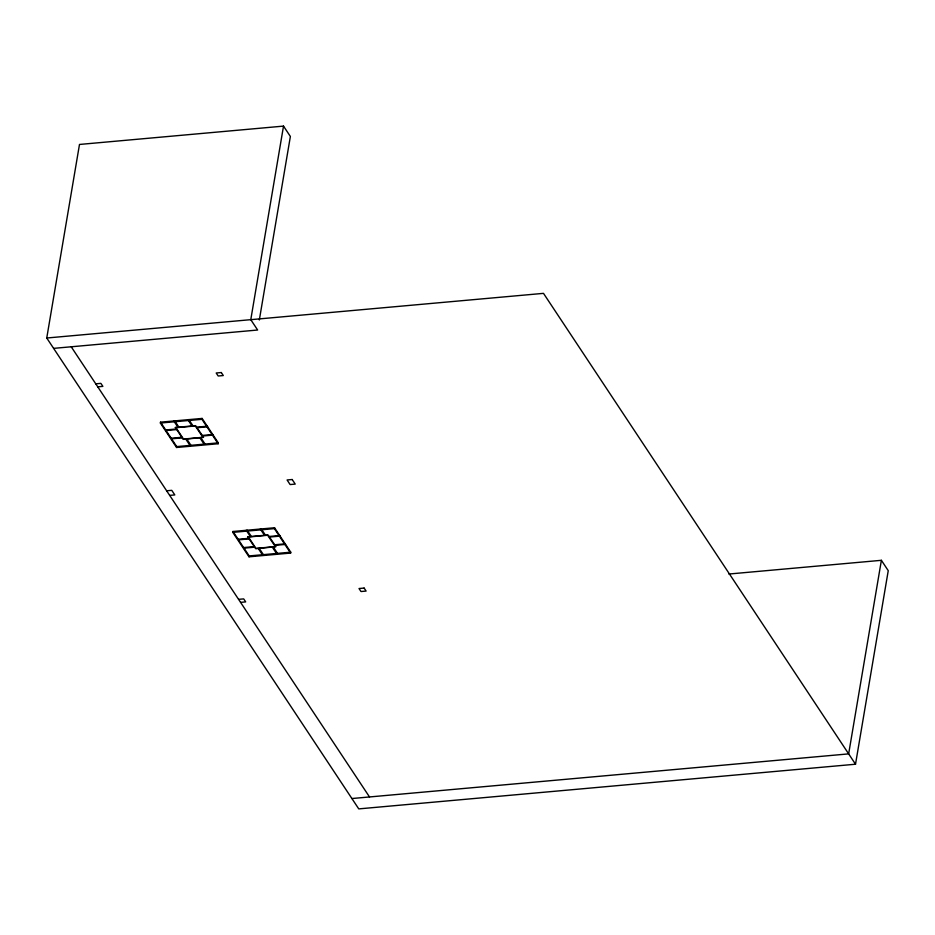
<?xml version="1.0" encoding="UTF-8"?>
<svg xmlns="http://www.w3.org/2000/svg" width="935" height="935" viewBox="0 0 935 935"><rect width="100%" height="100%" fill="white"/><g stroke="black" fill="none" stroke-linecap="round" stroke-linejoin="round"><path stroke-width="1.4" d="M728.879 574.032L881.389 560.31L888.25 570.666L855.513 764.222L358.759 808.892L46.75 338.014L79.487 144.457L283.515 126.108L290.376 136.463L259.334 319.98M160.376 423.041L160.528 422.164L202.112 418.424L218.299 442.863L218.147 443.751L176.575 447.491L160.376 423.041L201.96 419.312L218.147 443.751M176.575 447.491L176.715 446.603L160.528 422.164M201.96 419.312L202.112 418.424M283.515 126.108L250.779 319.676L257.639 330.02L53.611 348.369M232.815 532.377L232.967 531.489L274.551 527.749L290.738 552.188L290.598 553.076L249.014 556.816L232.815 532.377L274.399 528.637L290.598 553.076M249.014 556.816L249.166 555.928L232.967 531.489M274.399 528.637L274.551 527.749M881.389 560.31L848.653 753.879L351.911 798.537M46.75 338.014L543.492 293.356L855.513 764.222M95.767 383.829L100.875 383.362L102.873 386.377L97.754 386.833M165.682 429.948L176.084 429.013M196.876 427.143L207.266 426.208M166.068 430.521L176.458 429.586M197.25 427.716L207.652 426.781M171.175 438.246L181.577 437.311M202.369 435.441L212.759 434.506M171.561 438.819L181.951 437.884M202.743 436.014L213.145 435.079M176.715 446.603L218.299 442.863M166.64 490.793L171.76 490.337L174.798 494.931L169.691 495.386M238.133 539.273L248.523 538.338M269.315 536.468L279.705 535.533M238.507 539.846L248.909 538.911M269.689 537.041L280.091 536.106M243.626 547.571L254.016 546.636M274.808 544.766L285.198 543.831M244 548.144L254.402 547.209M275.182 545.339L285.584 544.404M249.166 555.928L290.738 552.188M238.577 599.347L243.696 598.891L245.683 601.895L240.564 602.362M188.858 419.616L192.902 425.729M201.002 437.942L205.045 444.055M261.297 528.941L265.353 535.054M273.441 547.267L277.496 553.38M187.877 419.698L191.932 425.811M200.032 438.036L204.075 444.137M260.327 529.035L264.371 535.136M272.471 547.361L276.515 553.473M174.751 420.879L178.795 426.991M186.895 439.216L190.939 445.317M247.191 530.215L251.246 536.316M259.334 548.541L263.389 554.654M173.77 420.972L177.825 427.085M185.925 439.298L189.969 445.411M246.221 530.297L250.264 536.409M258.364 548.623L262.408 554.736M71.212 346.78L369.512 796.959M175.336 427.47L183.225 439.38L203.573 437.358L195.602 425.647L175.336 427.47M175.979 427.704L183.505 439.064L202.872 437.276L195.321 425.963L175.979 427.704M247.775 536.795L255.676 548.705L276.012 546.683L268.041 534.972L247.775 536.795M248.418 537.029L255.956 548.389L275.311 546.601L267.655 535.264L248.418 537.029M221.303 372.539L216.195 372.995L218.182 375.999L223.301 375.543L221.303 372.539M292.188 479.515L287.08 479.971L290.119 484.564L295.226 484.096L292.188 479.515M364.124 588.068L359.005 588.524L361.003 591.528L366.111 591.072L364.124 588.068"/></g></svg>
